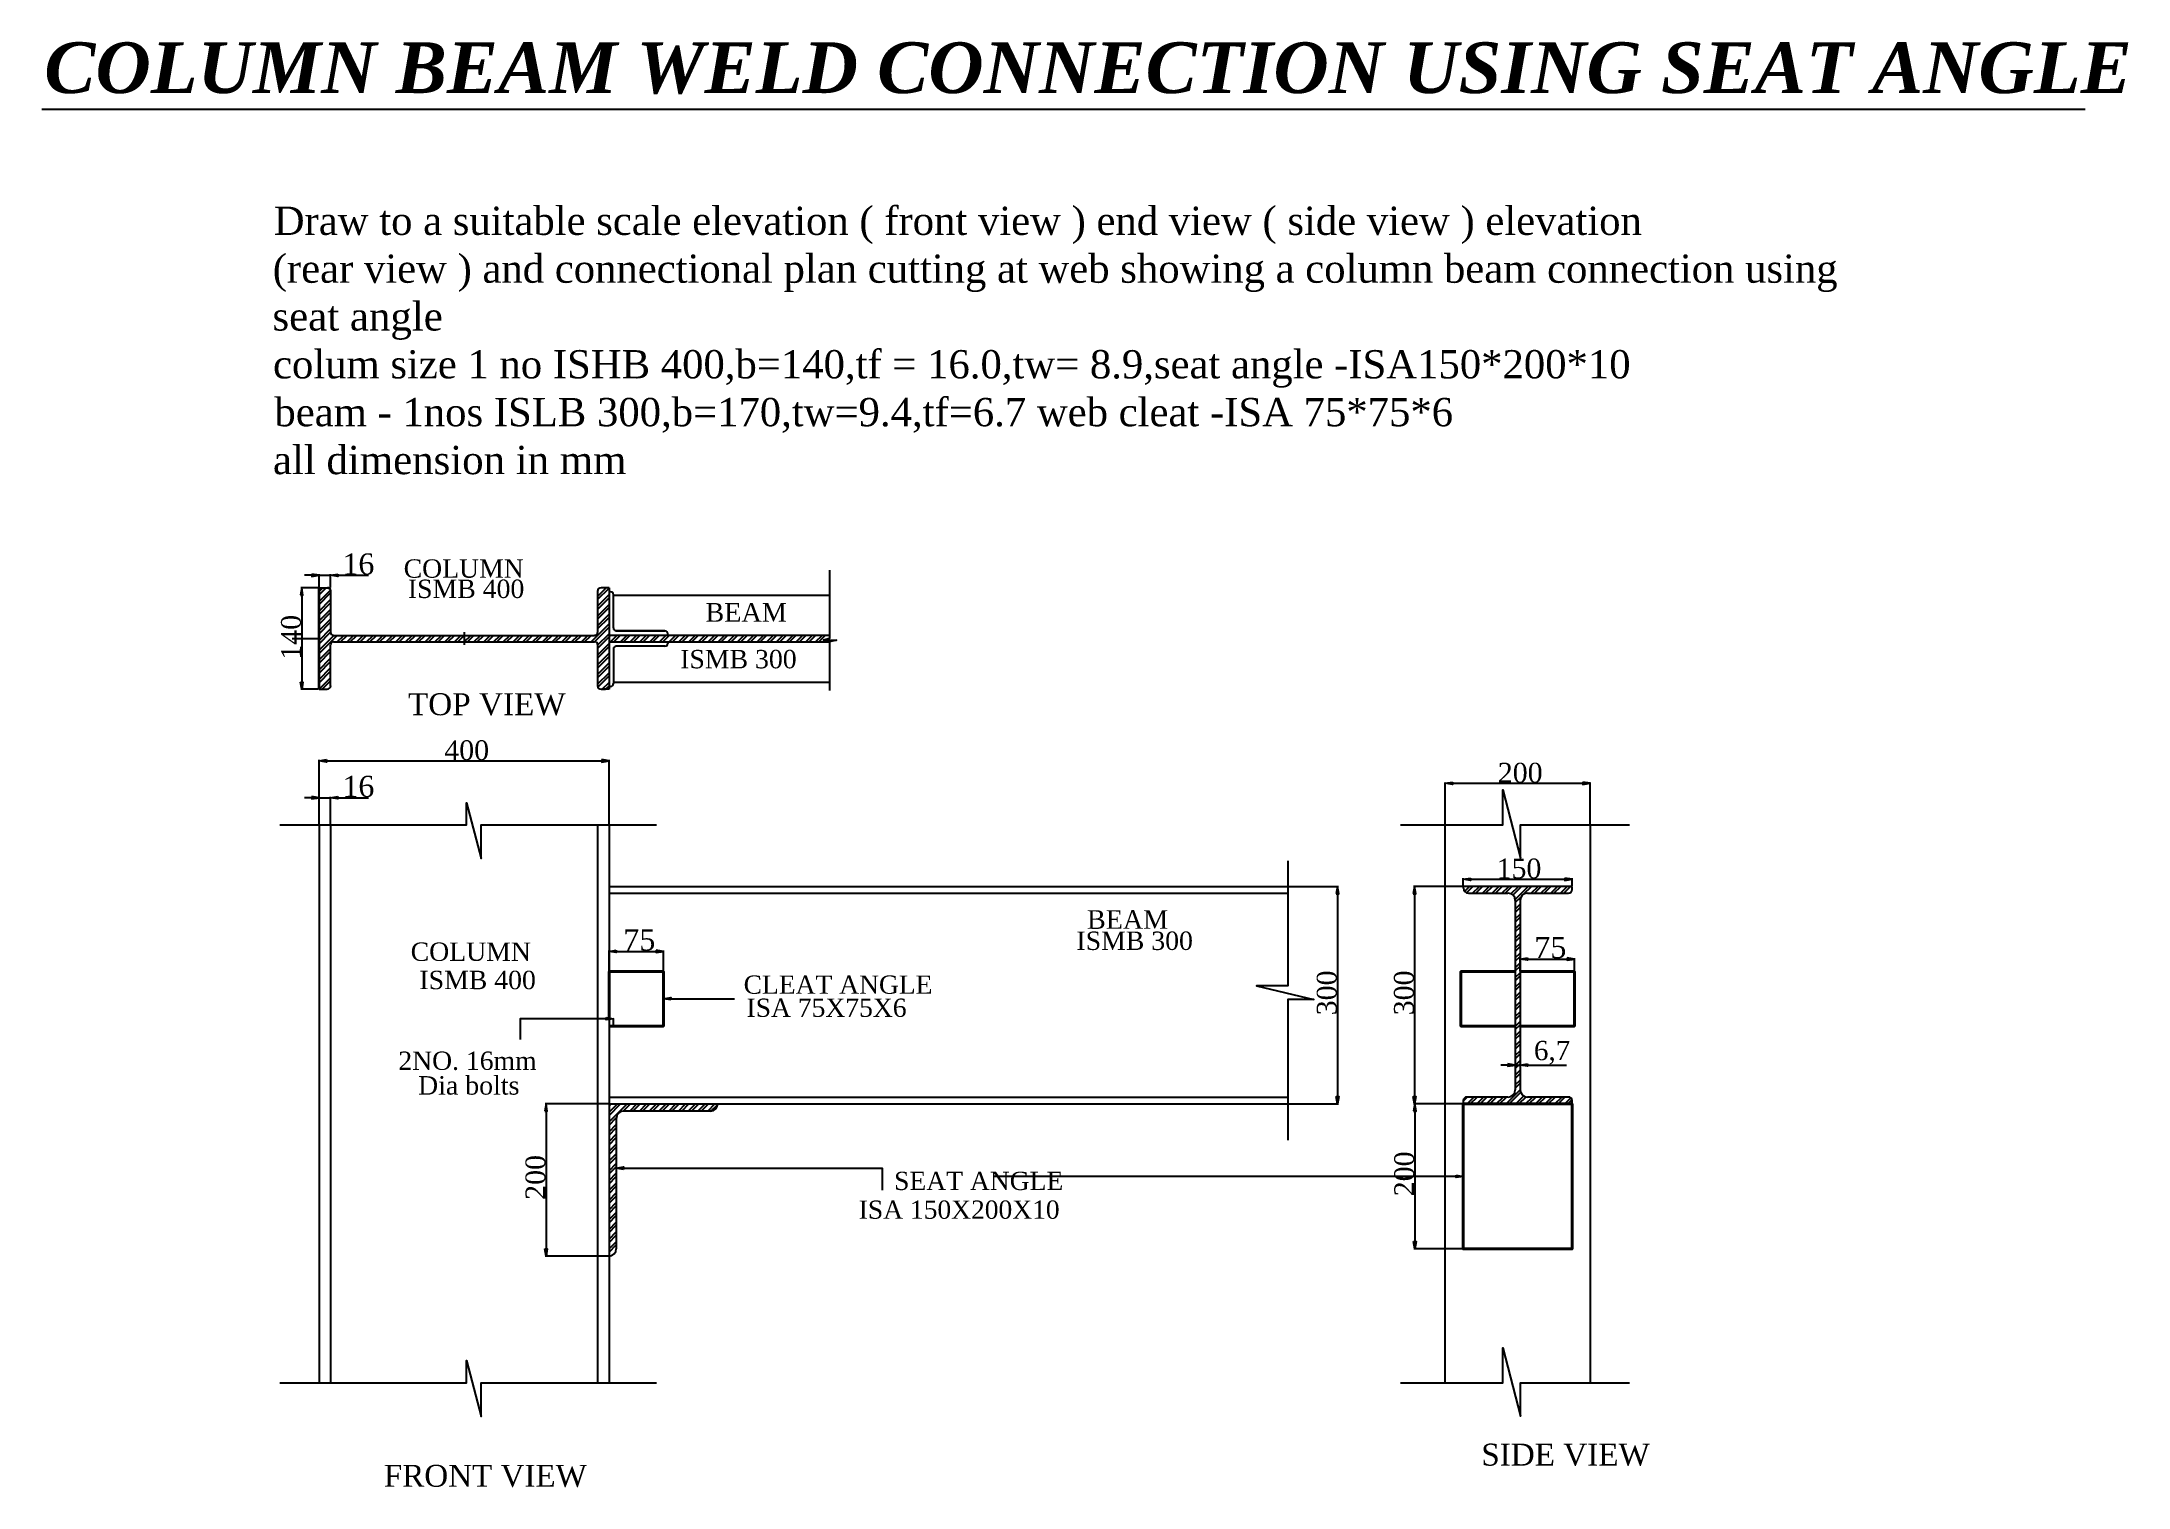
# Model space of a CAD drawing. Header units: millimetres. Extents: x 2613 to 2896, y 2349 to 2545.
import ezdxf

# ---------------------------------------------------------------- set-up
doc = ezdxf.new("R2010")
doc.units = ezdxf.units.MM
doc.styles.add('Times New Roman$001H0', font='times.ttf')
doc.styles.add('Times New Roman$301H0IF', font='timesbi.ttf', dxfattribs={"oblique": 15})

msp = doc.modelspace()

# ---------------------------------------------------------------- hatches: boundary and pattern name
at = {"true_color": 0x000007}
for points in [[(2649.73, 2472.78), (2649.73, 2472.45), (2650.72, 2472.62)], [(2653.27, 2472.78), (2653.27, 2472.45), (2652.28, 2472.62)], [(2648.2, 2469.93), (2648.53, 2469.93), (2648.36, 2470.92)], [(2648.2, 2458.15), (2648.53, 2458.15), (2648.36, 2457.17)], [(2651.7, 2447.64), (2651.7, 2447.31), (2650.72, 2447.47)], [(2689.01, 2447.64), (2689.01, 2447.31), (2689.98, 2447.47)], [(2804.2, 2444.59), (2804.2, 2444.27), (2803.21, 2444.44)], [(2821.86, 2444.59), (2821.86, 2444.27), (2822.85, 2444.44)], [(2649.73, 2442.65), (2649.73, 2442.33), (2650.72, 2442.49)], [(2653.27, 2442.65), (2653.27, 2442.33), (2652.28, 2442.49)], [(2788.46, 2429.49), (2788.79, 2429.49), (2788.62, 2430.48)], [(2798.9, 2429.49), (2799.22, 2429.49), (2799.06, 2430.48)], [(2806.65, 2431.61), (2806.65, 2431.28), (2805.67, 2431.45)], [(2819.42, 2431.61), (2819.42, 2431.28), (2820.39, 2431.45)], [(2690.97, 2421.84), (2690.97, 2421.51), (2689.98, 2421.67)], [(2696.36, 2421.84), (2696.36, 2421.51), (2697.35, 2421.67)], [(2814.34, 2420.81), (2814.34, 2420.49), (2813.36, 2420.64)], [(2819.74, 2420.81), (2819.74, 2420.49), (2820.72, 2420.64)], [(2698.33, 2415.1), (2697.35, 2415.26), (2698.33, 2415.43)], [(2689.59, 2412.73), (2690.57, 2412.56), (2689.59, 2412.4)], [(2811.72, 2406.45), (2811.72, 2406.12), (2812.71, 2406.28)], [(2814.34, 2406.45), (2814.34, 2406.12), (2813.36, 2406.28)], [(2788.46, 2402.01), (2788.79, 2402.01), (2788.62, 2401.02)], [(2798.9, 2402.01), (2799.22, 2402.01), (2799.06, 2401.02)], [(2681.29, 2400.04), (2681.62, 2400.04), (2681.45, 2401.02)], [(2798.94, 2400.04), (2799.27, 2400.04), (2799.11, 2401.02)], [(2691.95, 2392.16), (2690.97, 2392.32), (2691.95, 2392.49)], [(2804.68, 2391.37), (2805.67, 2391.2), (2804.68, 2391.04)], [(2798.94, 2382.38), (2799.27, 2382.38), (2799.11, 2381.39)], [(2681.29, 2381.39), (2681.62, 2381.39), (2681.45, 2380.41)]]:
    msp.add_hatch(color=7, dxfattribs=at).paths.add_polyline_path(points)

# ---------------------------------------------------------------- linework, layer by layer
at = {"color": 7, "linetype": 'Continuous', "lineweight": 25, "true_color": 0x000007}
for p, q in [((2613.16, 2535.72), (2889.9, 2535.72)), ((2649.73, 2472.62), (2648.75, 2472.62)), ((2650.72, 2470.97), (2650.72, 2472.74)), ((2650.72, 2472.62), (2652.28, 2472.62)), ((2652.28, 2470.97), (2652.28, 2472.74)), ((2653.27, 2472.62), (2657.43, 2472.62)), ((2650.65, 2470.92), (2648.24, 2470.92)), ((2648.36, 2469.93), (2648.36, 2458.15)), ((2650.65, 2470.92), (2650.65, 2457.17)), ((2650.72, 2470.4), (2651.24, 2470.92)), ((2650.72, 2469.95), (2651.67, 2470.92)), ((2650.72, 2470.92), (2650.72, 2457.17)), ((2650.72, 2470.92), (2651.89, 2470.92)), ((2650.72, 2469.07), (2652.25, 2470.61)), ((2650.72, 2468.63), (2652.28, 2470.21)), ((2651.8, 2470.92), (2651.8, 2470.92)), ((2652.28, 2470.51), (2652.28, 2466.87)), ((2688.42, 2469.74), (2689.58, 2470.92)), ((2688.42, 2469.31), (2689.98, 2470.87)), ((2688.42, 2470.42), (2688.42, 2464.87)), ((2688.42, 2468.42), (2689.98, 2469.99)), ((2689.98, 2470.92), (2688.9, 2470.92)), ((2689.98, 2470.92), (2689, 2470.92)), ((2689.98, 2470.92), (2689.98, 2457.17)), ((2690.18, 2470.35), (2689.98, 2470.35)), ((2690.57, 2469.93), (2690.57, 2469.96)), ((2690.57, 2465.48), (2690.57, 2469.93)), ((2690.57, 2469.93), (2719.85, 2469.93)), ((2650.72, 2467.75), (2652.28, 2469.32)), ((2650.72, 2467.31), (2652.28, 2468.88)), ((2650.72, 2466.43), (2652.28, 2467.99)), ((2650.72, 2465.98), (2652.28, 2467.56)), ((2652.28, 2466.87), (2652.28, 2464.87)), ((2688.42, 2467.98), (2689.98, 2469.55)), ((2688.42, 2467.09), (2689.98, 2468.67)), ((2688.42, 2466.66), (2689.98, 2468.23)), ((2688.42, 2465.77), (2689.98, 2467.35)), ((2688.42, 2465.34), (2689.98, 2466.9)), ((2647.05, 2464.04), (2650.72, 2464.04)), ((2650.72, 2465.11), (2652.28, 2466.67)), ((2650.72, 2464.66), (2652.28, 2466.24)), ((2650.72, 2463.78), (2652.28, 2465.35)), ((2650.72, 2463.34), (2652.28, 2464.91)), ((2650.72, 2462.46), (2652.73, 2464.47)), ((2650.72, 2462.01), (2653.17, 2464.47)), ((2652.68, 2464.47), (2688.02, 2464.47)), ((2653.18, 2463.6), (2654.05, 2464.47)), ((2653.62, 2463.6), (2654.5, 2464.47)), ((2654.51, 2463.6), (2655.37, 2464.47)), ((2654.94, 2463.6), (2655.82, 2464.47)), ((2655.83, 2463.6), (2656.7, 2464.47)), ((2656.26, 2463.6), (2657.14, 2464.47)), ((2657.15, 2463.6), (2658.02, 2464.47)), ((2657.59, 2463.6), (2658.47, 2464.47)), ((2658.47, 2463.6), (2659.34, 2464.47)), ((2658.91, 2463.6), (2659.79, 2464.47)), ((2659.79, 2463.6), (2660.67, 2464.47)), ((2660.23, 2463.6), (2661.11, 2464.47)), ((2661.11, 2463.6), (2661.99, 2464.47)), ((2661.56, 2463.6), (2662.43, 2464.47)), ((2662.43, 2463.6), (2663.31, 2464.47)), ((2662.88, 2463.6), (2663.76, 2464.47)), ((2663.76, 2463.6), (2664.64, 2464.47)), ((2664.2, 2463.6), (2665.08, 2464.47)), ((2665.08, 2463.6), (2665.96, 2464.47)), ((2665.52, 2463.6), (2666.39, 2464.47)), ((2666.4, 2463.6), (2667.28, 2464.47)), ((2666.85, 2463.6), (2667.71, 2464.47)), ((2667.73, 2463.6), (2668.6, 2464.47)), ((2668.17, 2463.6), (2669.04, 2464.47)), ((2669.05, 2463.6), (2669.93, 2464.47)), ((2670.35, 2464.91), (2670.35, 2463.17)), ((2670.37, 2463.6), (2671.25, 2464.47)), ((2670.82, 2463.6), (2671.68, 2464.47)), ((2671.69, 2463.6), (2672.57, 2464.47)), ((2672.14, 2463.6), (2673.01, 2464.47)), ((2673.02, 2463.6), (2673.9, 2464.47)), ((2673.46, 2463.6), (2674.33, 2464.47)), ((2674.34, 2463.6), (2675.22, 2464.47)), ((2674.78, 2463.6), (2675.65, 2464.47)), ((2675.66, 2463.6), (2676.53, 2464.47)), ((2676.11, 2463.6), (2676.98, 2464.47)), ((2676.99, 2463.6), (2677.85, 2464.47)), ((2677.43, 2463.6), (2678.3, 2464.47)), ((2678.31, 2463.6), (2679.18, 2464.47)), ((2678.75, 2463.6), (2679.62, 2464.47)), ((2679.63, 2463.6), (2680.5, 2464.47)), ((2680.07, 2463.6), (2680.94, 2464.47)), ((2680.95, 2463.6), (2681.82, 2464.47)), ((2681.39, 2463.6), (2682.27, 2464.47)), ((2682.28, 2463.6), (2683.15, 2464.47)), ((2682.71, 2463.6), (2683.59, 2464.47)), ((2683.6, 2463.6), (2684.47, 2464.47)), ((2684.03, 2463.6), (2684.91, 2464.47)), ((2684.92, 2463.6), (2685.79, 2464.47)), ((2685.36, 2463.6), (2686.24, 2464.47)), ((2686.25, 2463.6), (2687.11, 2464.47)), ((2686.68, 2463.6), (2687.56, 2464.47)), ((2687.57, 2463.6), (2689.98, 2466.03)), ((2688, 2463.6), (2689.98, 2465.58)), ((2688.42, 2463.13), (2689.98, 2464.7)), ((2690.19, 2463.58), (2691.09, 2464.49)), ((2690.57, 2464.49), (2719.85, 2464.49)), ((2690.64, 2463.58), (2691.54, 2464.49)), ((2690.97, 2465.07), (2691.17, 2465.07)), ((2691.52, 2463.58), (2692.42, 2464.49)), ((2691.96, 2463.58), (2692.86, 2464.49)), ((2692.84, 2463.58), (2693.74, 2464.49)), ((2693.28, 2463.58), (2694.18, 2464.49)), ((2694.16, 2463.58), (2695.06, 2464.49)), ((2694.61, 2463.58), (2695.51, 2464.49)), ((2695.49, 2463.58), (2696.39, 2464.49)), ((2695.93, 2463.58), (2696.83, 2464.49)), ((2696.81, 2463.58), (2697.71, 2464.49)), ((2697.25, 2463.58), (2698.15, 2464.49)), ((2698.13, 2463.58), (2699.03, 2464.49)), ((2698.57, 2463.58), (2699.48, 2464.49)), ((2699.45, 2463.58), (2700.35, 2464.49)), ((2699.89, 2463.58), (2700.8, 2464.49)), ((2700.78, 2463.58), (2701.68, 2464.49)), ((2701.21, 2463.58), (2702.12, 2464.49)), ((2702.1, 2463.58), (2703, 2464.49)), ((2702.53, 2463.58), (2703.44, 2464.49)), ((2703.42, 2463.58), (2704.32, 2464.49)), ((2703.86, 2463.58), (2704.77, 2464.49)), ((2704.75, 2463.58), (2705.65, 2464.49)), ((2705.18, 2463.58), (2706.09, 2464.49)), ((2706.07, 2463.58), (2706.97, 2464.49)), ((2706.5, 2463.58), (2707.41, 2464.49)), ((2707.39, 2463.58), (2708.29, 2464.49)), ((2707.83, 2463.58), (2708.74, 2464.49)), ((2708.71, 2463.58), (2709.61, 2464.49)), ((2709.15, 2463.58), (2710.06, 2464.49)), ((2710.03, 2463.58), (2710.94, 2464.49)), ((2710.47, 2463.58), (2711.37, 2464.49)), ((2711.35, 2463.58), (2712.26, 2464.49)), ((2711.79, 2463.58), (2712.69, 2464.49)), ((2712.67, 2463.58), (2713.58, 2464.49)), ((2713.12, 2463.58), (2714.02, 2464.49)), ((2714, 2463.58), (2714.91, 2464.49)), ((2714.44, 2463.58), (2715.34, 2464.49)), ((2715.32, 2463.58), (2716.23, 2464.49)), ((2715.76, 2463.58), (2716.66, 2464.49)), ((2716.64, 2463.58), (2717.55, 2464.49)), ((2717.09, 2463.58), (2717.99, 2464.49)), ((2717.96, 2463.58), (2718.87, 2464.49)), ((2718.41, 2463.58), (2719.31, 2464.49)), ((2719.7, 2464), (2719.85, 2464.15)), ((2650.72, 2461.14), (2652.28, 2462.7)), ((2650.72, 2460.69), (2652.28, 2462.27)), ((2650.72, 2459.81), (2652.28, 2461.39)), ((2652.28, 2461.2), (2652.28, 2463.21)), ((2652.28, 2457.65), (2652.28, 2461.2)), ((2652.68, 2463.6), (2688.02, 2463.6)), ((2688.42, 2461.8), (2689.98, 2463.38)), ((2688.42, 2463.21), (2688.42, 2457.65)), ((2688.42, 2461.37), (2689.98, 2462.94)), ((2688.42, 2460.48), (2689.98, 2462.06)), ((2688.42, 2460.05), (2689.98, 2461.61)), ((2689.98, 2463.58), (2719.85, 2463.58)), ((2690.57, 2462.61), (2690.57, 2458.15)), ((2697.55, 2463), (2690.97, 2463)), ((2697.94, 2463.58), (2697.94, 2463.39)), ((2719.29, 2463.58), (2719.53, 2463.82)), ((2719.73, 2463.58), (2719.98, 2463.82)), ((2650.72, 2459.37), (2652.28, 2460.95)), ((2650.72, 2458.49), (2652.28, 2460.07)), ((2650.72, 2458.06), (2652.28, 2459.62)), ((2650.72, 2457.17), (2652.28, 2458.74)), ((2651.15, 2457.17), (2652.28, 2458.3)), ((2688.42, 2459.17), (2689.98, 2460.73)), ((2688.42, 2458.72), (2689.98, 2460.29)), ((2688.42, 2457.85), (2689.98, 2459.41)), ((2688.46, 2457.44), (2689.98, 2458.97)), ((2650.65, 2457.17), (2648.24, 2457.17)), ((2650.72, 2457.17), (2651.8, 2457.17)), ((2688.9, 2457.17), (2689.5, 2457.17)), ((2689.98, 2457.17), (2689, 2457.17)), ((2689.06, 2457.17), (2689.98, 2458.09)), ((2689.51, 2457.17), (2689.98, 2457.64)), ((2690.18, 2457.56), (2689.98, 2457.56)), ((2690.57, 2458.15), (2719.85, 2458.15)), ((2690.57, 2458.15), (2690.57, 2457.95)), ((2650.72, 2438.86), (2650.72, 2447.6)), ((2651.7, 2447.47), (2689.01, 2447.47)), ((2689.98, 2438.86), (2689.98, 2447.6)), ((2803.21, 2438.86), (2803.21, 2444.55)), ((2804.2, 2444.44), (2821.86, 2444.44)), ((2822.85, 2438.86), (2822.85, 2444.55)), ((2649.73, 2442.49), (2648.75, 2442.49)), ((2650.72, 2438.86), (2650.72, 2442.62)), ((2650.72, 2442.49), (2652.28, 2442.49)), ((2652.28, 2438.86), (2652.28, 2442.62)), ((2653.27, 2442.49), (2657.43, 2442.49)), ((2650.72, 2438.8), (2650.72, 2363.25)), ((2652.28, 2438.8), (2652.28, 2363.25)), ((2688.42, 2438.8), (2688.42, 2363.25)), ((2689.98, 2438.8), (2689.98, 2363.25)), ((2803.21, 2363.25), (2803.21, 2438.8)), ((2822.85, 2438.8), (2822.85, 2363.25)), ((2689.98, 2430.48), (2781.92, 2430.48)), ((2689.98, 2430.48), (2689.98, 2401.02)), ((2781.98, 2430.48), (2788.75, 2430.48)), ((2805.61, 2430.48), (2798.94, 2430.48)), ((2805.67, 2430.54), (2805.67, 2431.58)), ((2805.85, 2429.8), (2806.53, 2430.48)), ((2806.09, 2429.61), (2806.96, 2430.48)), ((2806.65, 2431.45), (2819.42, 2431.45)), ((2806.93, 2429.56), (2807.85, 2430.48)), ((2807.36, 2429.56), (2808.28, 2430.48)), ((2808.25, 2429.56), (2809.17, 2430.48)), ((2808.68, 2429.56), (2809.61, 2430.48)), ((2809.57, 2429.56), (2810.49, 2430.48)), ((2810.01, 2429.56), (2810.93, 2430.48)), ((2810.89, 2429.56), (2811.82, 2430.48)), ((2811.33, 2429.56), (2812.25, 2430.48)), ((2812.12, 2429.46), (2813.14, 2430.48)), ((2812.39, 2429.29), (2813.57, 2430.48)), ((2812.7, 2428.71), (2814.46, 2430.48)), ((2820.39, 2430.48), (2813.03, 2430.48)), ((2813.84, 2429.42), (2814.9, 2430.48)), ((2814.85, 2429.56), (2815.79, 2430.48)), ((2815.3, 2429.56), (2816.22, 2430.48)), ((2816.18, 2429.56), (2817.11, 2430.48)), ((2816.62, 2429.56), (2817.54, 2430.48)), ((2817.5, 2429.56), (2818.42, 2430.48)), ((2817.95, 2429.56), (2818.87, 2430.48)), ((2818.82, 2429.56), (2819.74, 2430.48)), ((2819.27, 2429.56), (2820.19, 2430.48)), ((2820.39, 2430.54), (2820.39, 2431.58)), ((2820.39, 2430.04), (2820.39, 2430.48)), ((2689.98, 2429.56), (2781.92, 2429.56)), ((2788.62, 2429.49), (2788.62, 2402.01)), ((2799.06, 2429.49), (2799.06, 2402.01)), ((2806.36, 2429.56), (2811.72, 2429.56)), ((2812.71, 2428.28), (2813.5, 2429.07)), ((2812.71, 2428.57), (2812.71, 2402.93)), ((2812.71, 2427.4), (2813.36, 2428.05)), ((2812.71, 2426.95), (2813.36, 2427.61)), ((2813.36, 2428.57), (2813.36, 2402.93)), ((2814.34, 2429.56), (2819.9, 2429.56)), ((2812.71, 2426.07), (2813.36, 2426.73)), ((2812.71, 2425.63), (2813.36, 2426.3)), ((2812.71, 2424.75), (2813.36, 2425.41)), ((2812.71, 2424.31), (2813.36, 2424.97)), ((2689.98, 2419), (2689.98, 2421.8)), ((2690.97, 2421.67), (2696.36, 2421.67)), ((2697.35, 2419), (2697.35, 2421.8)), ((2812.71, 2423.43), (2813.36, 2424.08)), ((2812.71, 2422.98), (2813.36, 2423.65)), ((2812.71, 2422.11), (2813.36, 2422.76)), ((2812.71, 2421.66), (2813.36, 2422.33)), ((2689.98, 2418.94), (2693.18, 2418.94)), ((2812.71, 2420.78), (2813.36, 2421.44)), ((2812.71, 2420.35), (2813.36, 2421)), ((2812.71, 2419.46), (2813.36, 2420.12)), ((2812.71, 2419.03), (2813.36, 2419.68)), ((2812.71, 2418.14), (2813.36, 2418.79)), ((2813.36, 2419), (2813.36, 2420.77)), ((2814.34, 2420.64), (2819.74, 2420.64)), ((2820.72, 2419), (2820.72, 2420.77)), ((2812.71, 2417.7), (2813.36, 2418.36)), ((2812.71, 2416.81), (2813.36, 2417.47)), ((2812.71, 2416.38), (2813.36, 2417.04)), ((2812.71, 2415.49), (2813.36, 2416.16)), ((2698.33, 2415.26), (2706.98, 2415.26)), ((2812.71, 2415.06), (2813.36, 2415.71)), ((2812.71, 2414.17), (2813.36, 2414.83)), ((2812.71, 2413.73), (2813.36, 2414.39)), ((2812.71, 2412.84), (2813.36, 2413.51)), ((2812.71, 2412.41), (2813.36, 2413.07)), ((2812.71, 2411.52), (2813.36, 2412.19)), ((2812.71, 2411.09), (2813.36, 2411.74)), ((2812.71, 2411.51), (2812.71, 2406.17)), ((2812.71, 2410.21), (2813.36, 2410.87)), ((2812.71, 2409.77), (2813.36, 2410.42)), ((2813.36, 2411.51), (2813.36, 2406.17)), ((2812.71, 2408.89), (2813.36, 2409.54)), ((2812.71, 2408.44), (2813.36, 2409.1)), ((2812.71, 2407.56), (2813.36, 2408.22)), ((2812.71, 2407.12), (2813.36, 2407.78)), ((2811.72, 2406.28), (2810.74, 2406.28)), ((2812.71, 2406.24), (2813.36, 2406.9)), ((2812.71, 2405.8), (2813.36, 2406.45)), ((2812.71, 2406.28), (2813.36, 2406.28)), ((2812.71, 2404.92), (2813.36, 2405.57)), ((2812.71, 2404.47), (2813.36, 2405.13)), ((2814.34, 2406.28), (2819.66, 2406.28)), ((2689.98, 2401.94), (2781.92, 2401.94)), ((2805.67, 2401.4), (2806.21, 2401.94)), ((2811.72, 2401.94), (2806.16, 2401.94)), ((2806.17, 2401.02), (2807.09, 2401.94)), ((2806.61, 2401.02), (2807.53, 2401.94)), ((2807.49, 2401.02), (2808.41, 2401.94)), ((2807.93, 2401.02), (2808.85, 2401.94)), ((2808.81, 2401.02), (2809.73, 2401.94)), ((2809.26, 2401.02), (2810.18, 2401.94)), ((2810.13, 2401.02), (2811.06, 2401.94)), ((2810.57, 2401.02), (2811.5, 2401.94)), ((2811.46, 2401.02), (2813.36, 2402.93)), ((2811.89, 2401.02), (2813.43, 2402.56)), ((2812.71, 2403.59), (2813.36, 2404.25)), ((2812.71, 2403.15), (2813.36, 2403.81)), ((2812.78, 2401.02), (2813.84, 2402.08)), ((2813.21, 2401.02), (2814.16, 2401.97)), ((2814.1, 2401.02), (2815.02, 2401.94)), ((2819.9, 2401.94), (2814.34, 2401.94)), ((2814.54, 2401.02), (2815.47, 2401.94)), ((2815.43, 2401.02), (2816.35, 2401.94)), ((2815.86, 2401.02), (2816.79, 2401.94)), ((2816.75, 2401.02), (2817.67, 2401.94)), ((2817.18, 2401.02), (2818.1, 2401.94)), ((2818.07, 2401.02), (2818.99, 2401.94)), ((2818.51, 2401.02), (2819.43, 2401.94)), ((2819.4, 2401.02), (2820.21, 2401.84)), ((2689.93, 2401.02), (2681.34, 2401.02)), ((2681.45, 2400.04), (2681.45, 2381.39)), ((2689.98, 2399.9), (2691.11, 2401.02)), ((2689.98, 2398.58), (2692.44, 2401.02)), ((2689.98, 2400.78), (2690.23, 2401.02)), ((2689.98, 2399.46), (2691.55, 2401.02)), ((2689.98, 2401.02), (2781.92, 2401.02)), ((2689.98, 2398.13), (2690.97, 2399.12)), ((2690.97, 2399.07), (2690.97, 2381.39)), ((2691.89, 2400.04), (2692.87, 2401.02)), ((2703.73, 2400.04), (2691.95, 2400.04)), ((2692.78, 2400.04), (2693.75, 2401.02)), ((2693.21, 2400.04), (2694.19, 2401.02)), ((2694.1, 2400.04), (2695.07, 2401.02)), ((2694.53, 2400.04), (2695.52, 2401.02)), ((2695.42, 2400.04), (2696.4, 2401.02)), ((2695.86, 2400.04), (2696.84, 2401.02)), ((2696.74, 2400.04), (2697.72, 2401.02)), ((2697.18, 2400.04), (2698.16, 2401.02)), ((2698.07, 2400.04), (2699.04, 2401.02)), ((2698.5, 2400.04), (2699.49, 2401.02)), ((2699.39, 2400.04), (2700.36, 2401.02)), ((2699.82, 2400.04), (2700.81, 2401.02)), ((2700.7, 2400.04), (2701.69, 2401.02)), ((2701.15, 2400.04), (2702.13, 2401.02)), ((2702.03, 2400.04), (2703.01, 2401.02)), ((2702.47, 2400.04), (2703.45, 2401.02)), ((2703.35, 2400.04), (2704.33, 2401.02)), ((2703.79, 2400.05), (2704.71, 2400.96)), ((2781.98, 2401.02), (2788.75, 2401.02)), ((2805.61, 2401.02), (2798.94, 2401.02)), ((2805.61, 2401.02), (2798.98, 2401.02)), ((2799.11, 2400.04), (2799.11, 2382.38)), ((2805.67, 2401.46), (2805.67, 2401.02)), ((2819.83, 2401.02), (2820.38, 2401.57)), ((2689.98, 2397.26), (2690.97, 2398.24)), ((2689.98, 2396.81), (2690.97, 2397.8)), ((2689.98, 2395.93), (2690.97, 2396.92)), ((2689.98, 2395.49), (2690.97, 2396.47)), ((2689.98, 2394.61), (2690.97, 2395.59)), ((2689.98, 2394.17), (2690.97, 2395.15)), ((2689.98, 2393.29), (2690.97, 2394.27)), ((2689.98, 2392.84), (2690.97, 2393.83)), ((2689.98, 2391.96), (2690.97, 2392.95)), ((2689.98, 2391.53), (2690.97, 2392.5)), ((2689.98, 2390.64), (2690.97, 2391.63)), ((2689.98, 2390.21), (2690.97, 2391.18)), ((2804.68, 2391.2), (2742.07, 2391.2)), ((2689.98, 2389.32), (2690.97, 2390.3)), ((2689.98, 2388.88), (2690.97, 2389.86)), ((2689.98, 2388), (2690.97, 2388.98)), ((2689.98, 2387.56), (2690.97, 2388.53)), ((2689.98, 2386.67), (2690.97, 2387.66)), ((2689.98, 2386.24), (2690.97, 2387.21)), ((2689.98, 2385.35), (2690.97, 2386.33)), ((2689.98, 2384.92), (2690.97, 2385.9)), ((2689.98, 2384.03), (2690.97, 2385.01)), ((2689.98, 2383.59), (2690.97, 2384.58)), ((2689.98, 2382.7), (2690.97, 2383.69)), ((2689.98, 2382.27), (2690.97, 2383.25)), ((2689.98, 2381.39), (2690.97, 2382.36)), ((2689.93, 2380.41), (2681.34, 2380.41)), ((2689.98, 2380.95), (2690.97, 2381.93)), ((2689.98, 2380.41), (2689.98, 2380.41)), ((2690.44, 2380.52), (2690.86, 2380.94)), ((2805.61, 2381.39), (2798.98, 2381.39))]:
    msp.add_line(p, q, dxfattribs=at)
at = {"color": 7, "linetype": 'Continuous', "lineweight": 40, "true_color": 0x000007}
msp.add_line((2689.98, 2418.94), (2689.98, 2412.56), dxfattribs=at)
at = {"color": 7, "linetype": 'Continuous', "lineweight": -2, "true_color": 0x000007}
for points in [[(2649.73, 2472.78), (2649.73, 2472.45), (2650.72, 2472.62)], [(2653.27, 2472.78), (2653.27, 2472.45), (2652.28, 2472.62)], [(2648.2, 2469.93), (2648.53, 2469.93), (2648.36, 2470.92)], [(2648.2, 2458.15), (2648.53, 2458.15), (2648.36, 2457.17)], [(2651.7, 2447.64), (2651.7, 2447.31), (2650.72, 2447.47)], [(2689.01, 2447.64), (2689.01, 2447.31), (2689.98, 2447.47)], [(2804.2, 2444.59), (2804.2, 2444.27), (2803.21, 2444.44)], [(2821.86, 2444.59), (2821.86, 2444.27), (2822.85, 2444.44)], [(2649.73, 2442.65), (2649.73, 2442.33), (2650.72, 2442.49)], [(2653.27, 2442.65), (2653.27, 2442.33), (2652.28, 2442.49)], [(2788.46, 2429.49), (2788.79, 2429.49), (2788.62, 2430.48)], [(2798.9, 2429.49), (2799.22, 2429.49), (2799.06, 2430.48)], [(2806.65, 2431.61), (2806.65, 2431.28), (2805.67, 2431.45)], [(2819.42, 2431.61), (2819.42, 2431.28), (2820.39, 2431.45)], [(2690.97, 2421.84), (2690.97, 2421.51), (2689.98, 2421.67)], [(2696.36, 2421.84), (2696.36, 2421.51), (2697.35, 2421.67)], [(2814.34, 2420.81), (2814.34, 2420.49), (2813.36, 2420.64)], [(2819.74, 2420.81), (2819.74, 2420.49), (2820.72, 2420.64)], [(2698.33, 2415.1), (2697.35, 2415.26), (2698.33, 2415.43)], [(2689.59, 2412.73), (2690.57, 2412.56), (2689.59, 2412.4)], [(2811.72, 2406.45), (2811.72, 2406.12), (2812.71, 2406.28)], [(2814.34, 2406.45), (2814.34, 2406.12), (2813.36, 2406.28)], [(2788.46, 2402.01), (2788.79, 2402.01), (2788.62, 2401.02)], [(2798.9, 2402.01), (2799.22, 2402.01), (2799.06, 2401.02)], [(2681.29, 2400.04), (2681.62, 2400.04), (2681.45, 2401.02)], [(2798.94, 2400.04), (2799.27, 2400.04), (2799.11, 2401.02)], [(2691.95, 2392.16), (2690.97, 2392.32), (2691.95, 2392.49)], [(2804.68, 2391.37), (2805.67, 2391.2), (2804.68, 2391.04)], [(2798.94, 2382.38), (2799.27, 2382.38), (2799.11, 2381.39)], [(2681.29, 2381.39), (2681.62, 2381.39), (2681.45, 2380.41)]]:
    msp.add_lwpolyline(points, close=True, dxfattribs=at)
at = {"color": 7, "linetype": 'Continuous', "lineweight": 25, "true_color": 0x000007}
for points in [[(2719.85, 2473.28), (2719.85, 2464.28), (2719.85, 2464.04), (2719.85, 2464.04), (2719.01, 2463.82), (2720.79, 2463.82), (2719.85, 2463.58), (2719.85, 2457.01)], [(2669.49, 2463.6), (2670.35, 2464.46), (2670.36, 2464.47)], [(2688.42, 2462.69), (2689.98, 2464.26), (2690.22, 2464.49)], [(2689.98, 2464.49), (2697.94, 2464.49), (2697.94, 2464.68)], [(2645.39, 2438.8), (2670.68, 2438.8), (2670.68, 2441.81), (2672.67, 2434.25), (2672.67, 2438.8), (2696.41, 2438.8)], [(2797.17, 2438.8), (2811.03, 2438.8), (2811.03, 2443.54), (2813.43, 2434.28), (2813.43, 2438.8), (2828.19, 2438.8)], [(2781.92, 2433.95), (2781.92, 2417.03), (2777.68, 2417.03), (2785.41, 2415.17), (2781.92, 2415.17), (2781.92, 2396.1)], [(2813.03, 2430.48), (2805.67, 2430.48), (2805.67, 2430.24)], [(2689.59, 2412.56), (2677.94, 2412.56), (2677.94, 2409.74)], [(2689.98, 2411.57), (2690.57, 2411.57), (2690.57, 2412.56)], [(2689.98, 2401.02), (2704.71, 2401.02), (2704.71, 2401.02)], [(2805.67, 2401.02), (2820.39, 2401.02), (2820.39, 2401.46)], [(2691.95, 2392.32), (2726.96, 2392.32), (2726.96, 2389.36)], [(2797.17, 2363.25), (2811.03, 2363.25), (2811.03, 2367.99), (2813.43, 2358.73), (2813.43, 2363.25), (2828.19, 2363.25)], [(2645.39, 2363.25), (2670.68, 2363.25), (2670.68, 2366.26), (2672.67, 2358.7), (2672.67, 2363.25), (2696.41, 2363.25)]]:
    msp.add_lwpolyline(points, dxfattribs=at)
msp.add_lwpolyline([(2697.55, 2465.07), (2690.97, 2465.07)], close=True, dxfattribs=at)
at = {"color": 7, "linetype": 'Continuous', "lineweight": 40, "true_color": 0x000007}
for points in [[(2689.98, 2418.94), (2697.35, 2418.94), (2697.35, 2411.57), (2689.98, 2411.57)], [(2812.71, 2418.94), (2805.34, 2418.94), (2805.34, 2411.57), (2812.71, 2411.57)], [(2813.36, 2418.94), (2820.72, 2418.94), (2820.72, 2411.57), (2813.36, 2411.57)]]:
    msp.add_lwpolyline(points, dxfattribs=at)
msp.add_lwpolyline([(2805.67, 2401.02), (2805.67, 2381.39), (2820.39, 2381.39), (2820.39, 2401.02)], close=True, dxfattribs=at)
at = {"color": 7, "linetype": 'Continuous', "lineweight": 25, "true_color": 0x000007}
for points in [[(2652.29, 2470.42), (2652.29, 2470.7), (2652.07, 2470.92), (2651.8, 2470.92)], [(2652.29, 2470.52), (2652.29, 2470.74), (2652.12, 2470.92), (2651.9, 2470.92)], [(2688.91, 2470.92), (2688.64, 2470.92), (2688.42, 2470.7), (2688.42, 2470.42)], [(2690.59, 2469.97), (2690.59, 2470.19), (2690.41, 2470.37), (2690.19, 2470.37)], [(2652.28, 2464.88), (2652.28, 2464.66), (2652.46, 2464.48), (2652.68, 2464.48)], [(2688.03, 2464.48), (2688.25, 2464.48), (2688.43, 2464.66), (2688.43, 2464.88)], [(2690.57, 2465.48), (2690.57, 2465.26), (2690.75, 2465.08), (2690.97, 2465.08)], [(2697.95, 2464.69), (2697.95, 2464.91), (2697.77, 2465.08), (2697.55, 2465.08)], [(2652.68, 2463.61), (2652.46, 2463.61), (2652.28, 2463.44), (2652.28, 2463.22)], [(2688.43, 2463.22), (2688.43, 2463.44), (2688.25, 2463.61), (2688.03, 2463.61)], [(2690.97, 2463.01), (2690.75, 2463.01), (2690.57, 2462.83), (2690.57, 2462.61)], [(2697.55, 2463), (2697.77, 2463), (2697.95, 2463.18), (2697.95, 2463.4)], [(2651.8, 2457.17), (2652.07, 2457.17), (2652.29, 2457.39), (2652.29, 2457.66)], [(2688.42, 2457.66), (2688.42, 2457.39), (2688.64, 2457.17), (2688.91, 2457.17)], [(2690.19, 2457.56), (2690.41, 2457.56), (2690.59, 2457.74), (2690.59, 2457.96)], [(2805.68, 2430.25), (2805.68, 2429.87), (2805.98, 2429.57), (2806.36, 2429.57)], [(2819.91, 2429.56), (2820.18, 2429.56), (2820.4, 2429.78), (2820.4, 2430.05)], [(2812.71, 2428.58), (2812.71, 2429.12), (2812.27, 2429.56), (2811.73, 2429.56)], [(2814.34, 2429.56), (2813.8, 2429.56), (2813.36, 2429.12), (2813.36, 2428.58)], [(2806.16, 2401.95), (2805.89, 2401.95), (2805.67, 2401.73), (2805.67, 2401.46)], [(2811.73, 2401.95), (2812.27, 2401.95), (2812.71, 2402.39), (2812.71, 2402.93)], [(2813.36, 2402.93), (2813.36, 2402.39), (2813.8, 2401.95), (2814.34, 2401.95)], [(2820.4, 2401.46), (2820.4, 2401.73), (2820.18, 2401.95), (2819.91, 2401.95)], [(2691.96, 2400.05), (2691.42, 2400.05), (2690.98, 2399.61), (2690.98, 2399.07)], [(2703.74, 2400.05), (2704.28, 2400.05), (2704.71, 2400.49), (2704.71, 2401.03)], [(2689.99, 2380.42), (2690.53, 2380.42), (2690.97, 2380.86), (2690.97, 2381.4)]]:
    msp.add_open_spline(points, degree=3, dxfattribs=at)

# ---------------------------------------------------------------- texts
at = {"color": 7, "true_color": 0x000007}
for s, height, style, p in [('COLUMN BEAM WELD CONNECTION USING SEAT ANGLE', 6.8743, 'Times New Roman$301H0IF', (2613.5, 2537.91)), ('Draw to a suitable scale elevation ( front view ) end view ( side view ) elevation', 3.8279, 'Times New Roman$001H0', (2644.58, 2518.7)), ('(rear view ) and connectional plan cutting at web showing a column beam connection using', 3.8276, 'Times New Roman$001H0', (2644.44, 2512.22)), ('seat angle', 3.847, 'Times New Roman$001H0', (2644.4, 2505.75)), ('colum size 1 no ISHB 400,b=140,tf = 16.0,tw= 8.9,seat angle -ISA150*200*10', 3.8276, 'Times New Roman$001H0', (2644.48, 2499.27)), ('beam - 1nos ISLB 300,b=170,tw=9.4,tf=6.7 web cleat -ISA 75*75*6', 3.8281, 'Times New Roman$001H0', (2644.67, 2492.79)), ('all dimension in mm', 3.8418, 'Times New Roman$001H0', (2644.47, 2486.3)), ('16', 2.86, 'Times New Roman$001H0', (2653.88, 2472.71)), ('COLUMN ', 2.484, 'Times New Roman$001H0', (2662.17, 2472.28)), ('ISMB 400', 2.489, 'Times New Roman$001H0', (2662.74, 2469.53)), ('BEAM', 2.529, 'Times New Roman$001H0', (2703.03, 2466.32)), ('ISMB 300', 2.489, 'Times New Roman$001H0', (2699.62, 2460.01)), ('TOP VIEW', 2.978, 'Times New Roman$001H0', (2662.75, 2453.66)), ('400', 2.68, 'Times New Roman$001H0', (2667.67, 2447.58)), ('200', 2.68, 'Times New Roman$001H0', (2810.34, 2444.53)), ('16', 2.86, 'Times New Roman$001H0', (2653.88, 2442.59)), ('150', 2.68, 'Times New Roman$001H0', (2810.17, 2431.56)), ('BEAM ', 2.518, 'Times New Roman$001H0', (2754.71, 2424.73)), ('75', 2.875, 'Times New Roman$001H0', (2691.91, 2421.79)), ('ISMB 300', 2.489, 'Times New Roman$001H0', (2753.28, 2421.87)), ('COLUMN', 2.487, 'Times New Roman$001H0', (2663.12, 2420.39)), ('75', 2.875, 'Times New Roman$001H0', (2815.28, 2420.76)), ('ISMB 400', 2.489, 'Times New Roman$001H0', (2664.3, 2416.56)), ('CLEAT ANGLE', 2.4681, 'Times New Roman$001H0', (2708.21, 2415.94)), ('ISA 75X75X6', 2.472, 'Times New Roman$001H0', (2708.6, 2412.81)), ('2NO. 16mm', 2.479, 'Times New Roman$001H0', (2661.45, 2405.63)), ('6,7', 2.606, 'Times New Roman$001H0', (2815.23, 2406.95)), ('Dia bolts', 2.498, 'Times New Roman$001H0', (2664.12, 2402.28)), ('SEAT ANGLE', 2.471, 'Times New Roman$001H0', (2728.59, 2389.36)), ('ISA 150X200X10', 2.465, 'Times New Roman$001H0', (2723.8, 2385.47)), ('SIDE VIEW', 2.974, 'Times New Roman$001H0', (2808.1, 2352.04)), ('FRONT VIEW', 2.965, 'Times New Roman$001H0', (2659.49, 2349.18))]:
    msp.add_text(s, height=height, dxfattribs=dict(at, style=style)).set_placement(p)
at = {"color": 7, "true_color": 0x000007, "style": 'Times New Roman$001H0'}
for s, p in [('140', (2648.25, 2461.17)), ('300', (2788.51, 2413.02)), ('300', (2798.96, 2413.02)), ('200', (2681.35, 2388.03)), ('200', (2799, 2388.51))]:
    msp.add_text(s, height=2.68, rotation=90, dxfattribs=at).set_placement(p)

doc.saveas('drawing.dxf')
